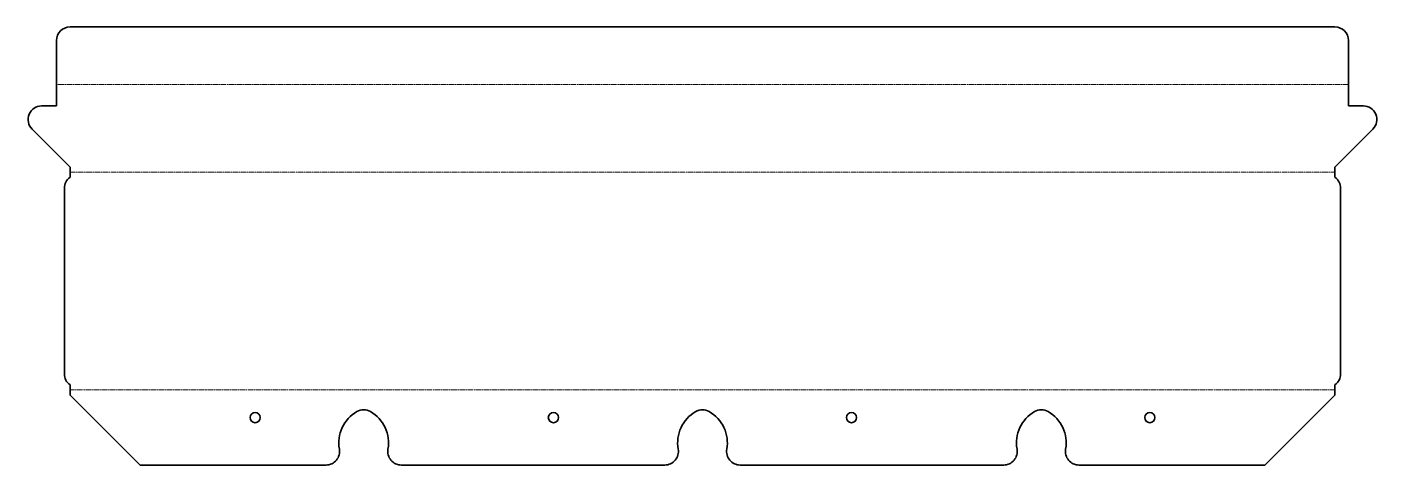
# Model space of a CAD drawing. Header units: millimetres. Extents: x 0 to 598, y 0 to 194.
import ezdxf

# ---------------------------------------------------------------- set-up
doc = ezdxf.new("R2010")
doc.units = ezdxf.units.MM
doc.linetypes.add('Chain', pattern=[13.68, 9.12, -1.14, 2.28, -1.14])
doc.layers.add('SIMUMAK Bend Centerline (ISO)', color=7, linetype='Chain', lineweight=9)
doc.layers.add('SIMUMAK Visible (ISO)', color=7, linetype='Continuous', lineweight=35)

# ---------------------------------------------------------------- blocks, each defined once
blk = doc.blocks.new('3DF-V016-BFYC004_Sheet_3DF-V016-BFYC004~2')
at = {"layer": 'SIMUMAK Bend Centerline (ISO)', "ltscale": 0.263158}
for p, q in [((286, 71.52), (-286, 71.52)), ((-280, 32.74), (280, 32.74)), ((280, -63.79), (-280, -63.79))]:
    blk.add_line(p, q, dxfattribs=at)
at = {"layer": 'SIMUMAK Visible (ISO)'}
for p, q in [((-280, 97.05), (280, 97.05)), ((-286, 91.05), (-286, 62.05)), ((286, 62.05), (286, 91.05)), ((-286, 62.05), (-292.56, 62.05)), ((292.56, 62.05), (286, 62.05)), ((-280, 35), (-296.81, 51.81)), ((296.81, 51.81), (280, 35)), ((-280, 35), (-280, 30.48)), ((280, 35), (280, 30.48)), ((-282.5, -56.65), (-282.5, 25.6)), ((282.5, 25.6), (282.5, -56.65)), ((-280, -66.05), (-280, -61.52)), ((280, -61.52), (280, -66.05)), ((-280, -66.05), (-249, -97.05)), ((249, -97.05), (280, -66.05)), ((-249, -97.05), (-166.67, -97.05)), ((-133.33, -97.05), (-16.67, -97.05)), ((16.67, -97.05), (133.33, -97.05)), ((166.67, -97.05), (249, -97.05))]:
    blk.add_line(p, q, dxfattribs=at)
for centre in [(-198, -76.05), (-66, -76.05), (66, -76.05), (198, -76.05)]:
    blk.add_circle(centre, 2.25, dxfattribs=at)
at = {"layer": 'SIMUMAK Visible (ISO)', "extrusion": (0, 0, -1)}
for centre, radius, start, end in [((280, 91.05), 6, 0, 90), ((-280, 91.05), 6, 90, 180), ((292.56, 56.05), 6, 315, 90), ((-292.56, 56.05), 6, 90, 225), ((276.5, 25.6), 6, 0, 54.31467), ((-276.5, 25.6), 6, 125.68533, 180), ((276.5, -56.65), 6, 305.68533, 0), ((-276.5, -56.65), 6, 180, 234.31467), ((145, -87.25), 16, 350.05009, 60), ((155, -87.25), 16, 120, 189.94991), ((-5, -87.25), 16, 350.05009, 60), ((5, -87.25), 16, 120, 189.94991), ((-155, -87.25), 16, 350.05009, 60), ((-145, -87.25), 16, 120, 189.94991), ((166.67, -91.05), 6, 170.05009, 270), ((133.33, -91.05), 6, 270, 9.94991), ((16.67, -91.05), 6, 170.05009, 270), ((-16.67, -91.05), 6, 270, 9.94991), ((-133.33, -91.05), 6, 170.05009, 270), ((-166.67, -91.05), 6, 270, 9.94991)]:
    blk.add_arc(centre, radius, start, end, dxfattribs=at)
at = {"layer": 'SIMUMAK Visible (ISO)'}
for centre in [(-150, -78.59), (0, -78.59), (150, -78.59)]:
    blk.add_arc(centre, 6, 60, 120, dxfattribs=at)

msp = doc.modelspace()

# ---------------------------------------------------------------- block references
msp.add_blockref('3DF-V016-BFYC004_Sheet_3DF-V016-BFYC004~2', (298.56, 97.05))

doc.saveas('drawing.dxf')
